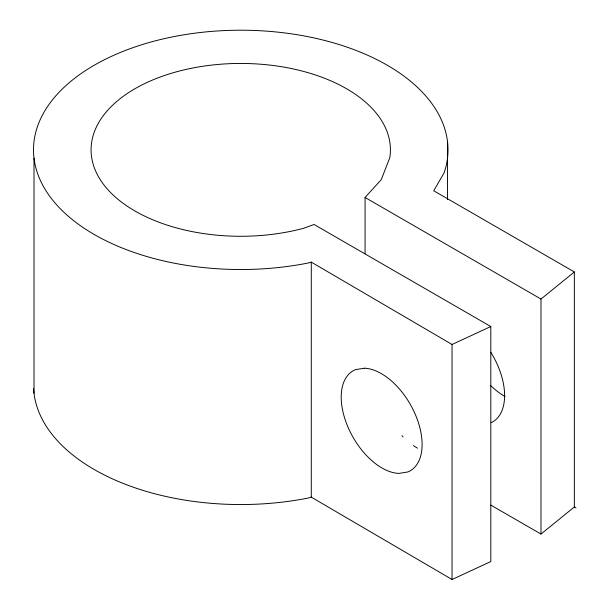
<?xml version="1.0" encoding="UTF-8"?>
<svg xmlns="http://www.w3.org/2000/svg" width="610" height="610" viewBox="0 0 610 610"><rect width="100%" height="100%" fill="white"/><g stroke="black" fill="none" stroke-linecap="round" stroke-linejoin="round"><path stroke-width="0.91" d="M365.07 253.623L365.07 197.48L381.258 179.645L389.82 157.632A149.679 86.414 0 0 0 228.117 63.753A149.679 86.414 0 0 0 96.067 171.997A149.679 86.414 0 0 0 303.635 228.285L314.043 224.48L490.806 326.533L490.806 561.558L452.041 579.5L311.283 497.142L308.21 498.027A207.248 119.651 0 0 1 33.596 388.517M490.837 505.118L540.986 534.07L540.986 299.045L574.346 271.961L433.718 190.762L444.187 172.706A207.248 119.651 0 0 0 244.381 30.226A207.248 119.651 0 0 0 36.051 168.573A207.248 119.651 0 0 0 308.21 263.002L311.283 262.117L452.041 344.475L490.806 326.533M540.986 534.07L574.346 506.986L574.346 271.961M365.07 197.48L540.986 299.045M574.346 506.986L575.992 507.932M452.041 344.475L452.041 579.5M447.496 141.528L447.496 199.569M311.283 262.117L311.283 497.142M34.008 158.203L34.008 393.229M505.057 396.454A57.569 33.237 60 0 1 490.531 385.428M490.753 352.237A57.569 33.237 60 0 1 491.21 422.669M417.484 448.144A57.569 33.016 60.3 0 1 413.428 445.605M403.111 436.951A57.569 33.016 60.3 0 1 401.883 435.685M364.475 368.204L355.584 369.622A57.569 33.016 60.3 0 0 347.616 426.253A57.569 33.016 60.3 0 0 398.849 473.413L407.732 471.987A57.569 33.016 60.3 0 0 415.707 415.364A57.569 33.016 60.3 0 0 364.475 368.204"/></g></svg>
